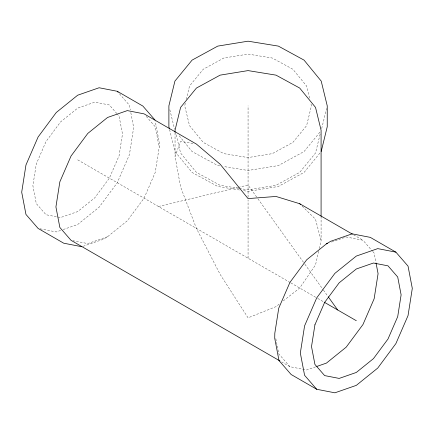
<?xml version="1.0" encoding="UTF-8"?>
<svg xmlns="http://www.w3.org/2000/svg" width="434" height="434" viewBox="0 0 434 434"><rect width="100%" height="100%" fill="white"/><g stroke="black" fill="none" stroke-linecap="round" stroke-linejoin="round"><path stroke-width="0.33" stroke-dasharray="2.17 1.63" d="M248.064 258.219L248.064 199.955M248.064 197.248L248.064 105.836M83.122 246.29L103.287 239.28L107.556 236.72L127.314 220.77L144.066 198.175L155.258 172.374L159.191 147.289L159.273 142.309L155.263 121.341M318.681 251.199L315.523 264.903L299.699 288.03L282.849 301.25M319.283 248.59L321.084 240.756L321.084 217.022M185.318 103.281L184.7 105.836L189.522 125.632L203.258 142.417L223.814 153.636L248.064 157.575L272.313 153.636L292.869 142.417L306.605 125.632L311.428 105.836L310.652 102.641M186.257 99.446L189.522 86.035L203.258 69.25L223.814 58.037L248.064 54.098L272.313 58.037L292.869 69.25L306.605 86.035L309.871 99.446M320.129 134.133L315.523 153.039L299.699 172.379L276.008 185.307L248.064 189.842L239.416 188.437M321.686 128.621L326.601 108.44M279.165 304.142L276.008 306.621L248.064 317.84L220.119 274.353L196.428 228.409L180.598 187.005L175.043 156.441L180.598 141.37L193.792 143.638M319.923 132.148L304.05 151.547L278.362 165.56L248.064 170.481L223.694 166.52M319.923 153.05L304.05 172.45L278.362 186.463L248.064 191.383L242.796 190.531M60.673 230.411L56.263 231.946L38.745 228.544M63.19 229.537L77.686 224.497L99.109 207.208L117.272 182.709L129.408 154.726L133.667 127.531L130.786 112.46M107.556 236.72L87.798 243.588L72.977 240.713M331.543 242.08L346.202 236.98L362.954 240.235L372.426 251.134M315.61 366.86L306.686 369.963L289.934 366.708L281.72 361.967M158.453 206.481L237.523 187.575M238.179 187.417L248.064 185.052L257.536 198.257M219.74 165.88L217.765 165.56L192.078 151.547L178.775 135.294M238.749 188.334L220.119 185.307L196.428 172.379L180.598 153.039L175.678 132.831M239.503 189.994L217.765 186.463L192.078 172.45L174.918 151.477L169.526 129.343M353.585 234.821L362.954 240.235M77.686 159.853L290.232 282.567M290.818 282.903L317.178 298.12M317.764 298.456L323.618 301.842M302.097 206.069L315.523 219.268L321.084 240.756M372.855 251.628L374.146 253.114L375.925 262.396M146.22 116.334L155.258 126.739L159.191 147.289M119.437 93.777L129.408 105.25L130.287 109.835M116.871 113.61L109.368 104.974L94.829 102.153L77.686 108.115L60.538 121.949L46.004 141.56L36.288 163.949L32.881 185.719L36.288 203.551L46.004 214.727L60.538 217.548L77.686 211.591L94.829 197.752L109.368 178.146L119.079 155.752L122.491 133.981L119.079 116.155L117.316 114.12M289.934 366.708L278.742 353.829L275.574 337.261M257.932 198.81L304.516 263.736M304.912 264.284L323.07 289.597M323.466 290.145L327.806 296.2M169.84 109.742L174.598 129.272M175.043 132.912L175.043 156.441"/><path stroke-width="0.65" d="M321.209 151.477L327.236 126.739L327.236 105.836L321.209 81.093L304.05 60.125L278.362 46.107L248.064 41.187L217.765 46.107L192.078 60.125L174.918 81.093L168.891 105.836L168.891 126.739L169.363 128.692M326.444 243.848L306.686 259.798L289.934 282.393L278.742 308.194L274.809 333.279L274.727 338.26L278.991 360.535L291.127 374.504L316.728 389.282L334.891 392.813L356.314 385.365L377.737 368.075L395.9 343.576L408.036 315.594L412.3 288.393L408.036 266.118L395.9 252.149L370.3 237.371L352.137 233.839L330.713 241.288L326.444 243.848L327.719 243.409M316.885 366.415L326.444 363.095L346.202 347.146L362.954 324.551L374.146 298.749L378.079 273.664L376.05 263.058M155.009 120.034L142.873 106.064L117.272 91.286L99.109 87.755L77.686 95.203L56.263 112.498L38.1 136.998L25.964 164.974L21.7 192.175L25.964 214.45L38.1 228.42L63.7 243.197L81.863 246.729M395.9 252.149L377.737 248.622L356.314 256.071L334.891 273.36L316.728 297.86L304.592 325.842L300.333 353.037L304.592 375.318L316.728 389.282M352.413 234.148L299.699 203.714L276.008 196.456L248.064 198.598L220.119 164.188L196.428 144.093L144.066 113.86L127.314 110.605L107.556 117.473L87.798 133.422L71.046 156.018L59.854 181.824L55.921 206.909L59.854 227.454L71.046 240.333L279.957 360.952M324.203 302.178L356.314 320.715M299.699 203.714L300.659 204.653M117.272 91.286L118.14 92.285M328.202 296.748L337.674 309.957M321.084 216.344L321.084 130.222L315.523 107.41L299.699 88.064L276.008 75.142L248.064 70.601L220.119 75.142L196.428 88.064L180.598 107.41L175.043 130.222L175.043 132.24M314.921 324.816L311.509 346.587L314.921 364.414L324.632 375.594L339.171 378.415L356.314 372.453L373.462 358.62L387.996 339.008L397.712 316.619L401.119 294.849L397.712 277.017L387.996 265.841L373.462 263.02L356.314 268.982L339.171 282.816L324.632 302.427L314.921 324.816"/></g></svg>
